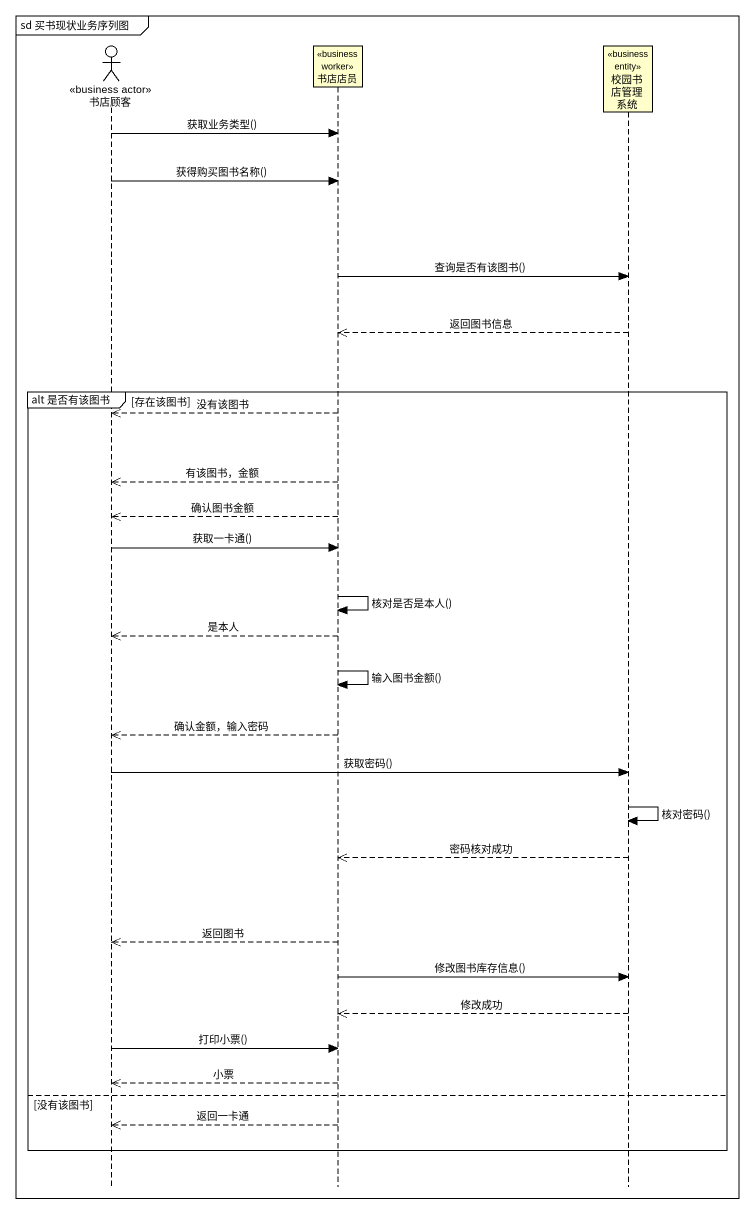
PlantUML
@startuml
mainframe sd 买书现状业务序列图
hide footbox
actor 书店顾客 <<business actor>>
participant 书店店员 <<business worker>>
participant 校园书店管理系统 <<business entity>>

书店顾客 -> 书店店员 : 获取业务类型()
书店顾客 -> 书店店员 : 获得购买图书名称()
书店店员 -> 校园书店管理系统 : 查询是否有该图书()
校园书店管理系统 -->> 书店店员 : 返回图书信息
group alt 是否有该图书 [存在该图书]
  书店店员 -->> 书店顾客 : 没有该图书
  书店店员 -->> 书店顾客 : 有该图书，金额
  书店店员 -->> 书店顾客 : 确认图书金额
  书店顾客 -> 书店店员 : 获取一卡通()
  书店店员 -> 书店店员 : 核对是否是本人()
  书店店员 -->> 书店顾客 : 是本人
  书店店员 -> 书店店员 : 输入图书金额()
  书店店员 -->> 书店顾客 : 确认金额，输入密码
  书店顾客 -> 校园书店管理系统 : 获取密码()
  校园书店管理系统 -> 校园书店管理系统 : 核对密码()
  校园书店管理系统 -->> 书店店员 : 密码核对成功
  书店店员 -->> 书店顾客 : 返回图书
  书店店员 -> 校园书店管理系统 : 修改图书库存信息()
  校园书店管理系统 -->> 书店店员 : 修改成功
  书店顾客 -> 书店店员 : 打印小票()
  书店店员 -->> 书店顾客 : 小票
else 没有该图书
  书店店员 -->> 书店顾客 : 返回一卡通
end
@enduml
